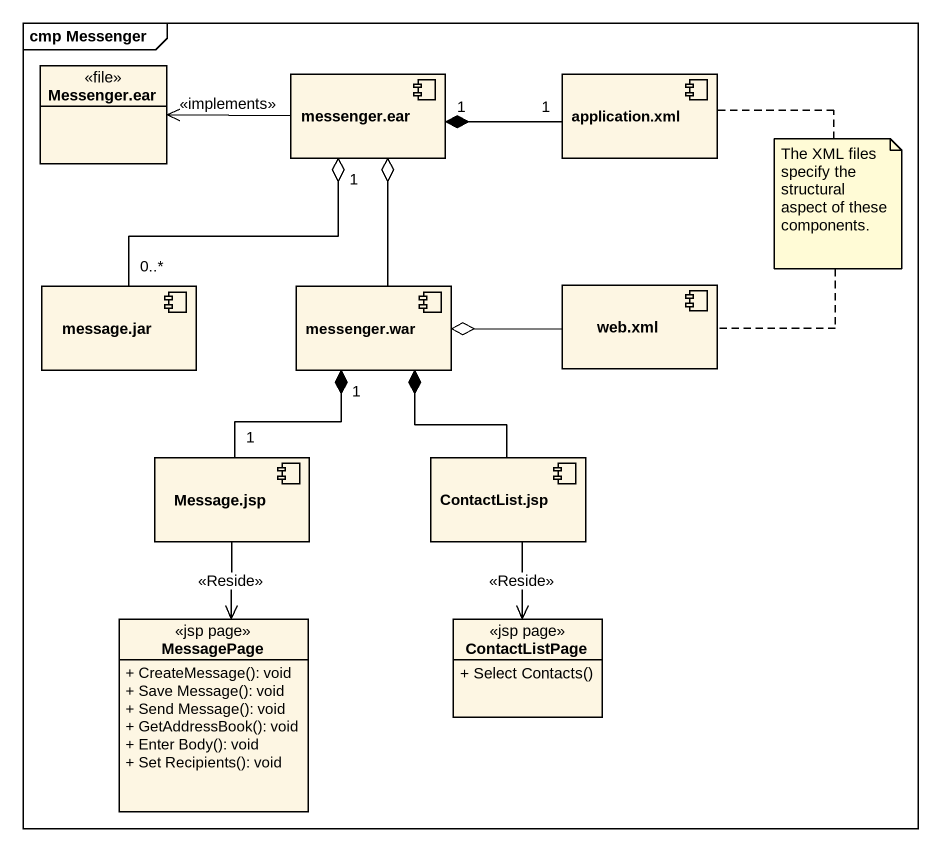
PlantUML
@startuml
mainframe cmp Messenger
allowmixing
hide circle
hide empty members
skinparam classAttributeIconSize 0
class "Messenger.ear" as Messenger_ear <<file>>
component "messenger.ear" as messenger_ear
component "application.xml" as application_xml
component "message.jar" as message_jar
component "messenger.war" as messenger_war
component "web.xml" as web_xml
component "Message.jsp" as Message_jsp
component "ContactList.jsp" as ContactList_jsp
class MessagePage <<jsp page>> {
  + CreateMessage(): void
  + Save Message(): void
  + Send Message(): void
  + GetAddressBook(): void
  + Enter Body(): void
  + Set Recipients(): void
}
class ContactListPage <<jsp page>> {
  + Select Contacts()
}
messenger_ear -left-> Messenger_ear : <<implements>>
messenger_ear "1" *-right- "1" application_xml
message_jar "0..*" -up-o "1" messenger_ear
messenger_war -up-o messenger_ear
web_xml -left-o messenger_war
Message_jsp "1" -up-* "1" messenger_war
ContactList_jsp -up-* messenger_war
MessagePage <-up- Message_jsp : <<Reside>>
ContactListPage <-up- ContactList_jsp : <<Reside>>
note as N1
  The XML files specify the structural aspect of these components.
end note
N1 .. application_xml
N1 .. web_xml
@enduml
